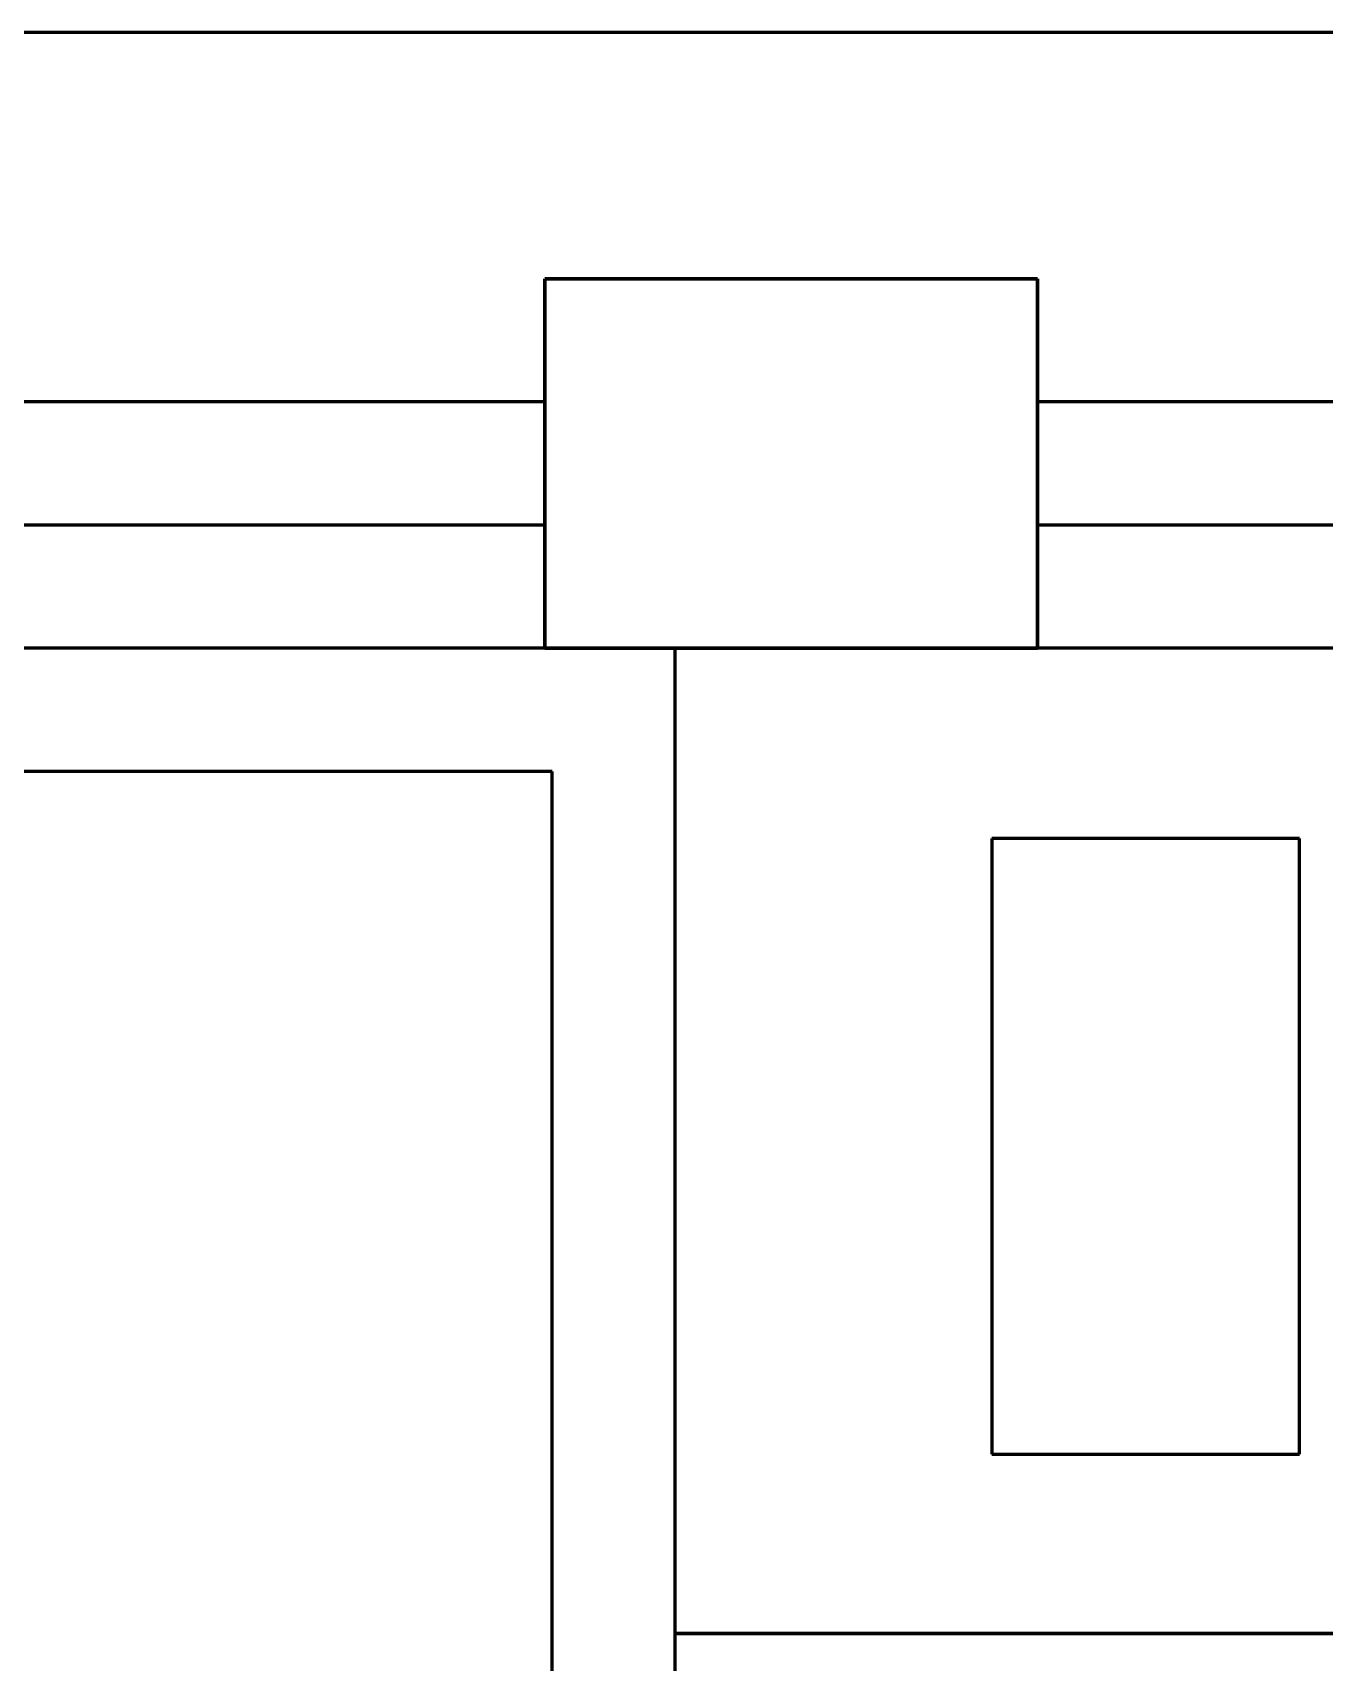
# Model space of a CAD drawing. Extents: x 0 to 297, y 0 to 292.
# Drawn here: x 144.56 to 149.81, y 107.9 to 114.52 of the extents above; entities that cross this region are included whole.
import ezdxf

# ---------------------------------------------------------------- set-up
doc = ezdxf.new("R2010")
doc.units = 0
doc.header["$MEASUREMENT"] = 0
doc.linetypes.add('K5LT_BASIC', pattern=[0])
doc.layers.add('Системный слой', color=7, linetype='Continuous')

# ---------------------------------------------------------------- blocks, each defined once
blk = doc.blocks.new('*U')
at = {"layer": 'Системный слой', "linetype": 'K5LT_BASIC', "lineweight": 60}
for p, q in [((148.6417, 113.5189), (146.6417, 113.5189)), ((146.6417, 113.5189), (146.6417, 112.0189)), ((148.6417, 112.0189), (148.6417, 113.5189)), ((146.6417, 112.0189), (148.6417, 112.0189)), ((149.7057, 111.2464), (148.4557, 111.2464)), ((148.4557, 111.2464), (148.4557, 108.7464)), ((149.7057, 108.7464), (149.7057, 111.2464)), ((148.4557, 108.7464), (149.7057, 108.7464)), ((147.1706, 107.5185), (147.1706, 108.0185)), ((147.1706, 108.0185), (151.1706, 108.0185))]:
    blk.add_line(p, q, dxfattribs=at)

msp = doc.modelspace()

# ---------------------------------------------------------------- linework, layer by layer
at = {"layer": 'Системный слой', "linetype": 'K5LT_BASIC', "lineweight": 60}
for p, q in [((196.6417, 114.5189), (114.642, 114.5189)), ((146.6417, 113.5189), (146.6417, 112.0189)), ((148.6417, 113.5189), (146.6417, 113.5189)), ((146.6417, 112.0189), (146.6417, 113.5189)), ((146.6417, 113.5189), (146.6417, 112.0189)), ((146.6417, 113.5189), (148.6417, 113.5189)), ((148.6417, 113.5189), (148.6417, 112.0189)), ((148.6417, 113.5189), (148.6417, 112.0189)), ((148.6417, 113.5189), (148.6417, 112.0189)), ((146.6413, 113.0191), (140.6417, 113.0191)), ((154.6413, 113.0191), (148.6417, 113.0191)), ((146.6417, 112.5189), (140.6417, 112.5189)), ((154.6417, 112.5189), (148.6417, 112.5189)), ((154.1707, 112.0189), (139.1707, 112.0189)), ((146.6417, 112.0189), (148.6417, 112.0189)), ((146.6417, 112.0189), (148.6417, 112.0189)), ((148.6417, 112.0189), (146.6417, 112.0189)), ((146.6417, 112.0189), (148.6417, 112.0189)), ((147.8917, 112.0189), (147.1417, 112.0189)), ((147.8917, 112.0189), (147.1417, 112.0189)), ((147.1706, 98.0185), (147.1706, 112.0189)), ((148.142, 112.0193), (148.6417, 112.0189)), ((146.6706, 111.5185), (139.6706, 111.5185)), ((146.6706, 98.5185), (146.6706, 111.5185)), ((146.6706, 98.5185), (146.6706, 111.5185)), ((151.1706, 108.0185), (147.1706, 108.0185))]:
    msp.add_line(p, q, dxfattribs=at)

# ---------------------------------------------------------------- block references
at = {"layer": 'Системный слой'}
msp.add_blockref('*U', (0, 0), dxfattribs=at)
msp.add_blockref('*U', (0, 0), dxfattribs=at)
msp.add_blockref('*U', (0, 0), dxfattribs=at)
msp.add_blockref('*U', (0, 0), dxfattribs=at)
msp.add_blockref('*U', (0, 0), dxfattribs=at)
msp.add_blockref('*U', (0, 0), dxfattribs=at)
msp.add_blockref('*U', (0, 0), dxfattribs=at)
msp.add_blockref('*U', (0, 0), dxfattribs=at)
msp.add_blockref('*U', (0, 0), dxfattribs=at)
msp.add_blockref('*U', (0, 0), dxfattribs=at)
msp.add_blockref('*U', (0, 0), dxfattribs=at)
msp.add_blockref('*U', (0, 0), dxfattribs=at)
msp.add_blockref('*U', (0, 0), dxfattribs=at)
msp.add_blockref('*U', (0, 0), dxfattribs=at)
msp.add_blockref('*U', (0, 0), dxfattribs=at)
msp.add_blockref('*U', (0, 0), dxfattribs=at)
msp.add_blockref('*U', (0, 0), dxfattribs=at)
msp.add_blockref('*U', (0, 0), dxfattribs=at)
msp.add_blockref('*U', (0, 0), dxfattribs=at)
msp.add_blockref('*U', (0, 0), dxfattribs=at)
msp.add_blockref('*U', (0, 0), dxfattribs=at)
msp.add_blockref('*U', (0, 0), dxfattribs=at)
msp.add_blockref('*U', (0, 0), dxfattribs=at)
msp.add_blockref('*U', (0, 0), dxfattribs=at)
msp.add_blockref('*U', (0, 0), dxfattribs=at)
msp.add_blockref('*U', (0, 0), dxfattribs=at)
msp.add_blockref('*U', (0, 0), dxfattribs=at)
msp.add_blockref('*U', (0, 0), dxfattribs=at)
msp.add_blockref('*U', (0, 0), dxfattribs=at)
msp.add_blockref('*U', (0, 0), dxfattribs=at)
msp.add_blockref('*U', (0, 0), dxfattribs=at)
msp.add_blockref('*U', (0, 0), dxfattribs=at)
msp.add_blockref('*U', (0, 0), dxfattribs=at)
msp.add_blockref('*U', (0, 0), dxfattribs=at)
msp.add_blockref('*U', (0, 0), dxfattribs=at)
msp.add_blockref('*U', (0, 0), dxfattribs=at)
msp.add_blockref('*U', (0, 0), dxfattribs=at)
msp.add_blockref('*U', (0, 0), dxfattribs=at)
msp.add_blockref('*U', (0, 0), dxfattribs=at)
msp.add_blockref('*U', (0, 0), dxfattribs=at)
msp.add_blockref('*U', (0, 0), dxfattribs=at)
msp.add_blockref('*U', (0, 0), dxfattribs=at)
msp.add_blockref('*U', (0, 0), dxfattribs=at)
msp.add_blockref('*U', (0, 0), dxfattribs=at)
msp.add_blockref('*U', (0, 0), dxfattribs=at)
msp.add_blockref('*U', (0, 0), dxfattribs=at)
msp.add_blockref('*U', (0, 0), dxfattribs=at)
msp.add_blockref('*U', (0, 0), dxfattribs=at)
msp.add_blockref('*U', (0, 0), dxfattribs=at)
msp.add_blockref('*U', (0, 0), dxfattribs=at)
msp.add_blockref('*U', (0, 0), dxfattribs=at)
msp.add_blockref('*U', (0, 0), dxfattribs=at)
msp.add_blockref('*U', (0, 0), dxfattribs=at)
msp.add_blockref('*U', (0, 0), dxfattribs=at)
msp.add_blockref('*U', (0, 0), dxfattribs=at)
msp.add_blockref('*U', (0, 0), dxfattribs=at)
msp.add_blockref('*U', (0, 0), dxfattribs=at)
msp.add_blockref('*U', (0, 0), dxfattribs=at)
msp.add_blockref('*U', (0, 0), dxfattribs=at)
msp.add_blockref('*U', (0, 0), dxfattribs=at)
msp.add_blockref('*U', (0, 0), dxfattribs=at)
msp.add_blockref('*U', (0, 0), dxfattribs=at)
msp.add_blockref('*U', (0, 0), dxfattribs=at)
msp.add_blockref('*U', (0, 0), dxfattribs=at)
msp.add_blockref('*U', (0, 0), dxfattribs=at)
msp.add_blockref('*U', (0, 0), dxfattribs=at)
msp.add_blockref('*U', (0, 0), dxfattribs=at)
msp.add_blockref('*U', (0, 0), dxfattribs=at)
msp.add_blockref('*U', (0, 0), dxfattribs=at)
msp.add_blockref('*U', (0, 0), dxfattribs=at)
msp.add_blockref('*U', (0, 0), dxfattribs=at)
msp.add_blockref('*U', (0, 0), dxfattribs=at)
msp.add_blockref('*U', (0, 0), dxfattribs=at)
msp.add_blockref('*U', (0, 0), dxfattribs=at)
msp.add_blockref('*U', (0, 0), dxfattribs=at)
msp.add_blockref('*U', (0, 0), dxfattribs=at)
msp.add_blockref('*U', (0, 0), dxfattribs=at)
msp.add_blockref('*U', (0, 0), dxfattribs=at)
msp.add_blockref('*U', (0, 0), dxfattribs=at)
msp.add_blockref('*U', (0, 0), dxfattribs=at)
msp.add_blockref('*U', (0, 0), dxfattribs=at)
msp.add_blockref('*U', (0, 0), dxfattribs=at)
msp.add_blockref('*U', (0, 0), dxfattribs=at)
msp.add_blockref('*U', (0, 0), dxfattribs=at)
msp.add_blockref('*U', (0, 0), dxfattribs=at)
msp.add_blockref('*U', (0, 0), dxfattribs=at)
msp.add_blockref('*U', (0, 0), dxfattribs=at)
msp.add_blockref('*U', (0, 0), dxfattribs=at)
msp.add_blockref('*U', (0, 0), dxfattribs=at)
msp.add_blockref('*U', (0, 0), dxfattribs=at)
msp.add_blockref('*U', (0, 0), dxfattribs=at)
msp.add_blockref('*U', (0, 0), dxfattribs=at)
msp.add_blockref('*U', (0, 0), dxfattribs=at)
msp.add_blockref('*U', (0, 0), dxfattribs=at)
msp.add_blockref('*U', (0, 0), dxfattribs=at)
msp.add_blockref('*U', (0, 0), dxfattribs=at)
msp.add_blockref('*U', (0, 0), dxfattribs=at)
msp.add_blockref('*U', (0, 0), dxfattribs=at)
msp.add_blockref('*U', (0, 0), dxfattribs=at)
msp.add_blockref('*U', (0, 0), dxfattribs=at)
msp.add_blockref('*U', (0, 0), dxfattribs=at)
msp.add_blockref('*U', (0, 0), dxfattribs=at)
msp.add_blockref('*U', (0, 0), dxfattribs=at)
msp.add_blockref('*U', (0, 0), dxfattribs=at)
msp.add_blockref('*U', (0, 0), dxfattribs=at)
msp.add_blockref('*U', (0, 0), dxfattribs=at)
msp.add_blockref('*U', (0, 0), dxfattribs=at)
msp.add_blockref('*U', (0, 0), dxfattribs=at)
msp.add_blockref('*U', (0, 0), dxfattribs=at)
msp.add_blockref('*U', (0, 0), dxfattribs=at)
msp.add_blockref('*U', (0, 0), dxfattribs=at)
msp.add_blockref('*U', (0, 0), dxfattribs=at)
msp.add_blockref('*U', (0, 0), dxfattribs=at)
msp.add_blockref('*U', (0, 0), dxfattribs=at)
msp.add_blockref('*U', (0, 0), dxfattribs=at)
msp.add_blockref('*U', (0, 0), dxfattribs=at)
msp.add_blockref('*U', (0, 0), dxfattribs=at)
msp.add_blockref('*U', (0, 0), dxfattribs=at)
msp.add_blockref('*U', (0, 0), dxfattribs=at)
msp.add_blockref('*U', (0, 0), dxfattribs=at)
msp.add_blockref('*U', (0, 0), dxfattribs=at)
msp.add_blockref('*U', (0, 0), dxfattribs=at)
msp.add_blockref('*U', (0, 0), dxfattribs=at)
msp.add_blockref('*U', (0, 0), dxfattribs=at)
msp.add_blockref('*U', (0, 0), dxfattribs=at)
msp.add_blockref('*U', (0, 0), dxfattribs=at)
msp.add_blockref('*U', (0, 0), dxfattribs=at)
msp.add_blockref('*U', (0, 0), dxfattribs=at)
msp.add_blockref('*U', (0, 0), dxfattribs=at)
msp.add_blockref('*U', (0, 0), dxfattribs=at)
msp.add_blockref('*U', (0, 0), dxfattribs=at)
msp.add_blockref('*U', (0, 0), dxfattribs=at)
msp.add_blockref('*U', (0, 0), dxfattribs=at)
msp.add_blockref('*U', (0, 0), dxfattribs=at)
msp.add_blockref('*U', (0, 0), dxfattribs=at)
msp.add_blockref('*U', (0, 0), dxfattribs=at)
msp.add_blockref('*U', (0, 0), dxfattribs=at)
msp.add_blockref('*U', (0, 0), dxfattribs=at)
msp.add_blockref('*U', (0, 0), dxfattribs=at)
msp.add_blockref('*U', (0, 0), dxfattribs=at)
msp.add_blockref('*U', (0, 0), dxfattribs=at)
msp.add_blockref('*U', (0, 0), dxfattribs=at)
msp.add_blockref('*U', (0, 0), dxfattribs=at)
msp.add_blockref('*U', (0, 0), dxfattribs=at)
msp.add_blockref('*U', (0, 0), dxfattribs=at)
msp.add_blockref('*U', (0, 0), dxfattribs=at)
msp.add_blockref('*U', (0, 0), dxfattribs=at)
msp.add_blockref('*U', (0, 0), dxfattribs=at)
msp.add_blockref('*U', (0, 0), dxfattribs=at)
msp.add_blockref('*U', (0, 0), dxfattribs=at)
msp.add_blockref('*U', (0, 0), dxfattribs=at)
msp.add_blockref('*U', (0, 0), dxfattribs=at)
msp.add_blockref('*U', (0, 0), dxfattribs=at)
msp.add_blockref('*U', (0, 0), dxfattribs=at)
msp.add_blockref('*U', (0, 0), dxfattribs=at)
msp.add_blockref('*U', (0, 0), dxfattribs=at)
msp.add_blockref('*U', (0, 0), dxfattribs=at)
msp.add_blockref('*U', (0, 0), dxfattribs=at)
msp.add_blockref('*U', (0, 0), dxfattribs=at)
msp.add_blockref('*U', (0, 0), dxfattribs=at)
msp.add_blockref('*U', (0, 0), dxfattribs=at)
msp.add_blockref('*U', (0, 0), dxfattribs=at)
msp.add_blockref('*U', (0, 0), dxfattribs=at)
msp.add_blockref('*U', (0, 0), dxfattribs=at)
msp.add_blockref('*U', (0, 0), dxfattribs=at)
msp.add_blockref('*U', (0, 0), dxfattribs=at)
msp.add_blockref('*U', (0, 0), dxfattribs=at)
msp.add_blockref('*U', (0, 0), dxfattribs=at)
msp.add_blockref('*U', (0, 0), dxfattribs=at)
msp.add_blockref('*U', (0, 0), dxfattribs=at)
msp.add_blockref('*U', (0, 0), dxfattribs=at)
msp.add_blockref('*U', (0, 0), dxfattribs=at)
msp.add_blockref('*U', (0, 0), dxfattribs=at)
msp.add_blockref('*U', (0, 0), dxfattribs=at)
msp.add_blockref('*U', (0, 0), dxfattribs=at)
msp.add_blockref('*U', (0, 0), dxfattribs=at)
msp.add_blockref('*U', (0, 0), dxfattribs=at)
msp.add_blockref('*U', (0, 0), dxfattribs=at)
msp.add_blockref('*U', (0, 0), dxfattribs=at)
msp.add_blockref('*U', (0, 0), dxfattribs=at)
msp.add_blockref('*U', (0, 0), dxfattribs=at)
msp.add_blockref('*U', (0, 0), dxfattribs=at)
msp.add_blockref('*U', (0, 0), dxfattribs=at)
msp.add_blockref('*U', (0, 0), dxfattribs=at)
msp.add_blockref('*U', (0, 0), dxfattribs=at)
msp.add_blockref('*U', (0, 0), dxfattribs=at)
msp.add_blockref('*U', (0, 0), dxfattribs=at)
msp.add_blockref('*U', (0, 0), dxfattribs=at)
msp.add_blockref('*U', (0, 0), dxfattribs=at)
msp.add_blockref('*U', (0, 0), dxfattribs=at)
msp.add_blockref('*U', (0, 0), dxfattribs=at)
msp.add_blockref('*U', (0, 0), dxfattribs=at)
msp.add_blockref('*U', (0, 0), dxfattribs=at)
msp.add_blockref('*U', (0, 0), dxfattribs=at)
msp.add_blockref('*U', (0, 0), dxfattribs=at)
msp.add_blockref('*U', (0, 0), dxfattribs=at)
msp.add_blockref('*U', (0, 0), dxfattribs=at)
msp.add_blockref('*U', (0, 0), dxfattribs=at)
msp.add_blockref('*U', (0, 0), dxfattribs=at)
msp.add_blockref('*U', (0, 0), dxfattribs=at)
msp.add_blockref('*U', (0, 0), dxfattribs=at)
msp.add_blockref('*U', (0, 0), dxfattribs=at)
msp.add_blockref('*U', (0, 0), dxfattribs=at)
msp.add_blockref('*U', (0, 0), dxfattribs=at)
msp.add_blockref('*U', (0, 0), dxfattribs=at)
msp.add_blockref('*U', (0, 0), dxfattribs=at)
msp.add_blockref('*U', (0, 0), dxfattribs=at)
msp.add_blockref('*U', (0, 0), dxfattribs=at)
msp.add_blockref('*U', (0, 0), dxfattribs=at)
msp.add_blockref('*U', (0, 0), dxfattribs=at)
msp.add_blockref('*U', (0, 0), dxfattribs=at)
msp.add_blockref('*U', (0, 0), dxfattribs=at)
msp.add_blockref('*U', (0, 0), dxfattribs=at)
msp.add_blockref('*U', (0, 0), dxfattribs=at)
msp.add_blockref('*U', (0, 0), dxfattribs=at)
msp.add_blockref('*U', (0, 0), dxfattribs=at)
msp.add_blockref('*U', (0, 0), dxfattribs=at)
msp.add_blockref('*U', (0, 0), dxfattribs=at)
msp.add_blockref('*U', (0, 0), dxfattribs=at)
msp.add_blockref('*U', (0, 0), dxfattribs=at)
msp.add_blockref('*U', (0, 0), dxfattribs=at)
msp.add_blockref('*U', (0, 0), dxfattribs=at)
msp.add_blockref('*U', (0, 0), dxfattribs=at)
msp.add_blockref('*U', (0, 0), dxfattribs=at)
msp.add_blockref('*U', (0, 0), dxfattribs=at)
msp.add_blockref('*U', (0, 0), dxfattribs=at)
msp.add_blockref('*U', (0, 0), dxfattribs=at)
msp.add_blockref('*U', (0, 0), dxfattribs=at)
msp.add_blockref('*U', (0, 0), dxfattribs=at)
msp.add_blockref('*U', (0, 0), dxfattribs=at)
msp.add_blockref('*U', (0, 0), dxfattribs=at)
msp.add_blockref('*U', (0, 0), dxfattribs=at)
msp.add_blockref('*U', (0, 0), dxfattribs=at)
msp.add_blockref('*U', (0, 0), dxfattribs=at)
msp.add_blockref('*U', (0, 0), dxfattribs=at)
msp.add_blockref('*U', (0, 0), dxfattribs=at)
msp.add_blockref('*U', (0, 0), dxfattribs=at)
msp.add_blockref('*U', (0, 0), dxfattribs=at)
msp.add_blockref('*U', (0, 0), dxfattribs=at)
msp.add_blockref('*U', (0, 0), dxfattribs=at)
msp.add_blockref('*U', (0, 0), dxfattribs=at)
msp.add_blockref('*U', (0, 0), dxfattribs=at)
msp.add_blockref('*U', (0, 0), dxfattribs=at)
msp.add_blockref('*U', (0, 0), dxfattribs=at)
msp.add_blockref('*U', (0, 0), dxfattribs=at)
msp.add_blockref('*U', (0, 0), dxfattribs=at)
msp.add_blockref('*U', (0, 0), dxfattribs=at)
msp.add_blockref('*U', (0, 0), dxfattribs=at)
msp.add_blockref('*U', (0, 0), dxfattribs=at)
msp.add_blockref('*U', (0, 0), dxfattribs=at)
msp.add_blockref('*U', (0, 0), dxfattribs=at)
msp.add_blockref('*U', (0, 0), dxfattribs=at)
msp.add_blockref('*U', (0, 0), dxfattribs=at)
msp.add_blockref('*U', (0, 0), dxfattribs=at)
msp.add_blockref('*U', (0, 0), dxfattribs=at)
msp.add_blockref('*U', (0, 0), dxfattribs=at)
msp.add_blockref('*U', (0, 0), dxfattribs=at)
msp.add_blockref('*U', (0, 0), dxfattribs=at)
msp.add_blockref('*U', (0, 0), dxfattribs=at)
msp.add_blockref('*U', (0, 0), dxfattribs=at)
msp.add_blockref('*U', (0, 0), dxfattribs=at)
msp.add_blockref('*U', (0, 0), dxfattribs=at)
msp.add_blockref('*U', (0, 0), dxfattribs=at)
msp.add_blockref('*U', (0, 0), dxfattribs=at)
msp.add_blockref('*U', (0, 0), dxfattribs=at)
msp.add_blockref('*U', (0, 0), dxfattribs=at)
msp.add_blockref('*U', (0, 0), dxfattribs=at)
msp.add_blockref('*U', (0, 0), dxfattribs=at)
msp.add_blockref('*U', (0, 0), dxfattribs=at)
msp.add_blockref('*U', (0, 0), dxfattribs=at)
msp.add_blockref('*U', (0, 0), dxfattribs=at)
msp.add_blockref('*U', (0, 0), dxfattribs=at)
msp.add_blockref('*U', (0, 0), dxfattribs=at)
msp.add_blockref('*U', (0, 0), dxfattribs=at)
msp.add_blockref('*U', (0, 0), dxfattribs=at)
msp.add_blockref('*U', (0, 0), dxfattribs=at)
msp.add_blockref('*U', (0, 0), dxfattribs=at)
msp.add_blockref('*U', (0, 0), dxfattribs=at)
msp.add_blockref('*U', (0, 0), dxfattribs=at)
msp.add_blockref('*U', (0, 0), dxfattribs=at)
msp.add_blockref('*U', (0, 0), dxfattribs=at)
msp.add_blockref('*U', (0, 0), dxfattribs=at)
msp.add_blockref('*U', (0, 0), dxfattribs=at)
msp.add_blockref('*U', (0, 0), dxfattribs=at)
msp.add_blockref('*U', (0, 0), dxfattribs=at)
msp.add_blockref('*U', (0, 0), dxfattribs=at)
msp.add_blockref('*U', (0, 0), dxfattribs=at)
msp.add_blockref('*U', (0, 0), dxfattribs=at)
msp.add_blockref('*U', (0, 0), dxfattribs=at)
msp.add_blockref('*U', (0, 0), dxfattribs=at)
msp.add_blockref('*U', (0, 0), dxfattribs=at)
msp.add_blockref('*U', (0, 0), dxfattribs=at)
msp.add_blockref('*U', (0, 0), dxfattribs=at)
msp.add_blockref('*U', (0, 0), dxfattribs=at)
msp.add_blockref('*U', (0, 0), dxfattribs=at)
msp.add_blockref('*U', (0, 0), dxfattribs=at)
msp.add_blockref('*U', (0, 0), dxfattribs=at)
msp.add_blockref('*U', (0, 0), dxfattribs=at)
msp.add_blockref('*U', (0, 0), dxfattribs=at)
msp.add_blockref('*U', (0, 0), dxfattribs=at)
msp.add_blockref('*U', (0, 0), dxfattribs=at)
msp.add_blockref('*U', (0, 0), dxfattribs=at)
msp.add_blockref('*U', (0, 0), dxfattribs=at)
msp.add_blockref('*U', (0, 0), dxfattribs=at)
msp.add_blockref('*U', (0, 0), dxfattribs=at)
msp.add_blockref('*U', (0, 0), dxfattribs=at)
msp.add_blockref('*U', (0, 0), dxfattribs=at)
msp.add_blockref('*U', (0, 0), dxfattribs=at)
msp.add_blockref('*U', (0, 0), dxfattribs=at)
msp.add_blockref('*U', (0, 0), dxfattribs=at)
msp.add_blockref('*U', (0, 0), dxfattribs=at)
msp.add_blockref('*U', (0, 0), dxfattribs=at)
msp.add_blockref('*U', (0, 0), dxfattribs=at)
msp.add_blockref('*U', (0, 0), dxfattribs=at)
msp.add_blockref('*U', (0, 0), dxfattribs=at)
msp.add_blockref('*U', (0, 0), dxfattribs=at)
msp.add_blockref('*U', (0, 0), dxfattribs=at)
msp.add_blockref('*U', (0, 0), dxfattribs=at)
msp.add_blockref('*U', (0, 0), dxfattribs=at)
msp.add_blockref('*U', (0, 0), dxfattribs=at)
msp.add_blockref('*U', (0, 0), dxfattribs=at)
msp.add_blockref('*U', (0, 0), dxfattribs=at)
msp.add_blockref('*U', (0, 0), dxfattribs=at)
msp.add_blockref('*U', (0, 0), dxfattribs=at)
msp.add_blockref('*U', (0, 0), dxfattribs=at)
msp.add_blockref('*U', (0, 0), dxfattribs=at)
msp.add_blockref('*U', (0, 0), dxfattribs=at)
msp.add_blockref('*U', (0, 0), dxfattribs=at)
msp.add_blockref('*U', (0, 0), dxfattribs=at)
msp.add_blockref('*U', (0, 0), dxfattribs=at)
msp.add_blockref('*U', (0, 0), dxfattribs=at)
msp.add_blockref('*U', (0, 0), dxfattribs=at)
msp.add_blockref('*U', (0, 0), dxfattribs=at)
msp.add_blockref('*U', (0, 0), dxfattribs=at)
msp.add_blockref('*U', (0, 0), dxfattribs=at)
msp.add_blockref('*U', (0, 0), dxfattribs=at)
msp.add_blockref('*U', (0, 0), dxfattribs=at)
msp.add_blockref('*U', (0, 0), dxfattribs=at)
msp.add_blockref('*U', (0, 0), dxfattribs=at)
msp.add_blockref('*U', (0, 0), dxfattribs=at)
msp.add_blockref('*U', (0, 0), dxfattribs=at)
msp.add_blockref('*U', (0, 0), dxfattribs=at)
msp.add_blockref('*U', (0, 0), dxfattribs=at)
msp.add_blockref('*U', (0, 0), dxfattribs=at)
msp.add_blockref('*U', (0, 0), dxfattribs=at)
msp.add_blockref('*U', (0, 0), dxfattribs=at)
msp.add_blockref('*U', (0, 0), dxfattribs=at)
msp.add_blockref('*U', (0, 0), dxfattribs=at)
msp.add_blockref('*U', (0, 0), dxfattribs=at)
msp.add_blockref('*U', (0, 0), dxfattribs=at)
msp.add_blockref('*U', (0, 0), dxfattribs=at)
msp.add_blockref('*U', (0, 0), dxfattribs=at)
msp.add_blockref('*U', (0, 0), dxfattribs=at)
msp.add_blockref('*U', (0, 0), dxfattribs=at)
msp.add_blockref('*U', (0, 0), dxfattribs=at)
msp.add_blockref('*U', (0, 0), dxfattribs=at)
msp.add_blockref('*U', (0, 0), dxfattribs=at)
msp.add_blockref('*U', (0, 0), dxfattribs=at)
msp.add_blockref('*U', (0, 0), dxfattribs=at)
msp.add_blockref('*U', (0, 0), dxfattribs=at)
msp.add_blockref('*U', (0, 0), dxfattribs=at)
msp.add_blockref('*U', (0, 0), dxfattribs=at)
msp.add_blockref('*U', (0, 0), dxfattribs=at)
msp.add_blockref('*U', (0, 0), dxfattribs=at)

doc.saveas('drawing.dxf')
